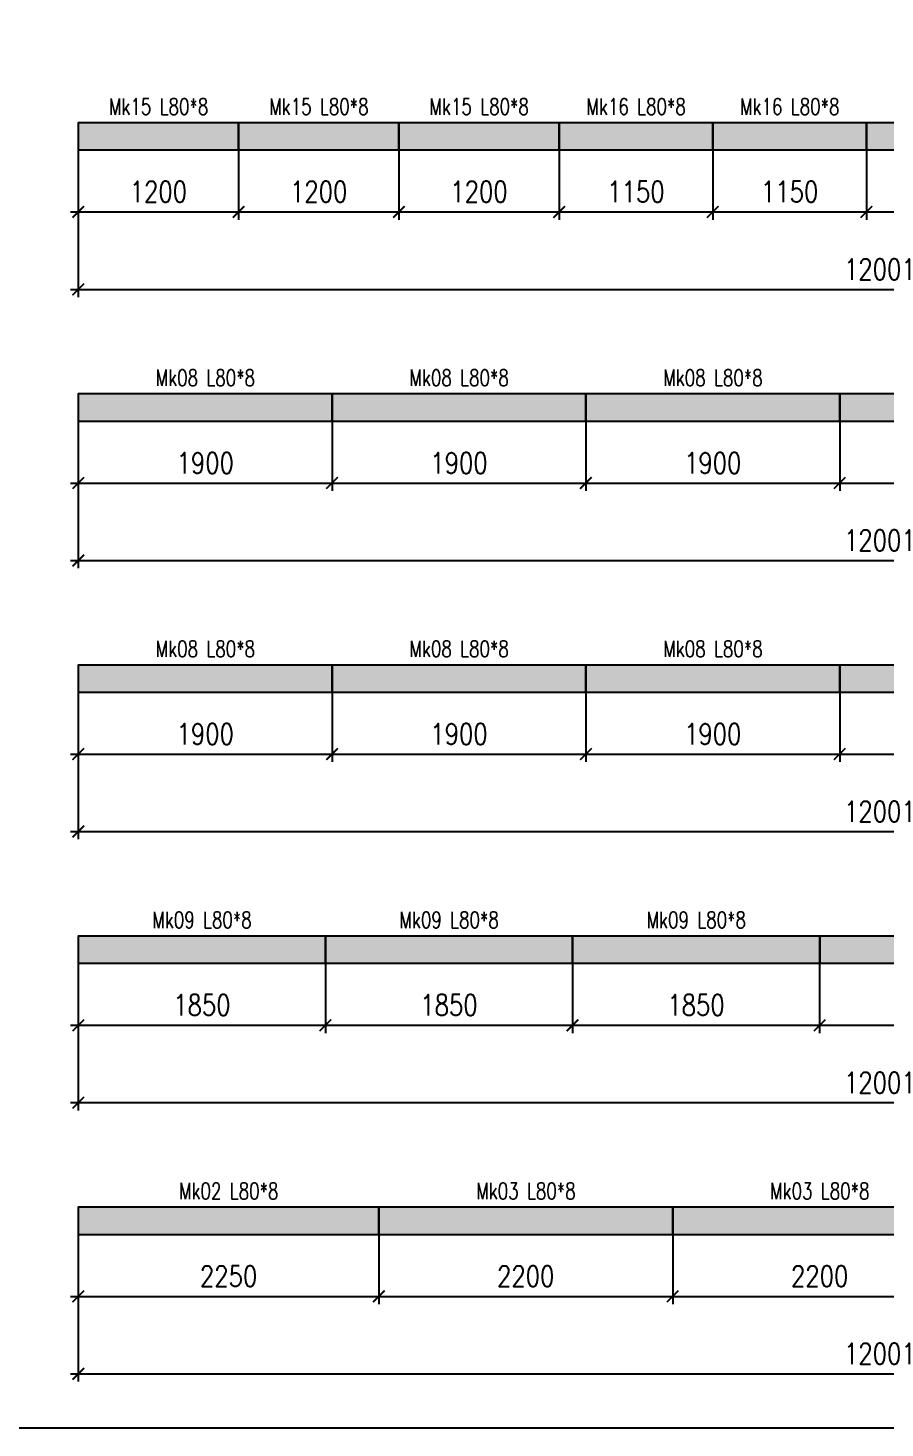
# Model space of a CAD drawing. Header units: millimetres. Extents: x -56 to 421004, y -1 to 91234.
# Drawn here: x 237506 to 243922, y 53524 to 64003 of the extents above; entities that cross this region are included whole.
import ezdxf
from ezdxf.enums import TextEntityAlignment as Align

# ---------------------------------------------------------------- set-up
doc = ezdxf.new("R2010")
doc.units = ezdxf.units.MM
doc.styles.add('EasyCutStyle', font='romans.shx', dxfattribs={"width": 0.8})
doc.styles.add('EasyCutStyleOptimezeBars', font='Romans.shx', dxfattribs={"width": 0.8})
doc.dimstyles.new('EasyCutDimOptimezeBars', dxfattribs={"dimscale": 57.971, "dimtxt": 2.7, "dimasz": 1.5, "dimexe": 1, "dimexo": 0, "dimgap": 1.25, "dimtad": 1, "dimdec": 1, "dimrnd": 0.5, "dimzin": 12, "dimdsep": 46, "dimtxsty": 'EasyCutStyleOptimezeBars', "dimblk": 'ARCHTICK', "dimblk1": 'ARCHTICK', "dimblk2": 'ARCHTICK', "dimcen": 1, "dimdle": 1, "dimclrd": 1, "dimclre": 1, "dimclrt": 3, "dimadec": 3, "dimazin": 0, "dimtfac": 1, "dimtdec": 1, "dimtix": 1, "dimtmove": 0, "dimatfit": 3, "dimfxl": 1, "dimtfill": 1, "dimtolj": 1, "dimtzin": 0, "dimarcsym": 0})

# ---------------------------------------------------------------- blocks, each defined once
blk = doc.blocks.new('_ArchTick')
at = {"color": 0, "linetype": 'ByBlock', "const_width": 0.15}
blk.add_lwpolyline([(-0.5, -0.5), (0.5, 0.5)], dxfattribs=at)
blk = doc.blocks.new('*D1464')
at = {"color": 1, "lineweight": -2}
for p, q in [((237883, 63090), (237883, 62568)), ((239083, 63090), (239083, 62568)), ((237825, 62626), (239141, 62626))]:
    blk.add_line(p, q, dxfattribs=at)
at = {"layer": 'Defpoints', "color": 0}
for p in [(237883, 63090), (239083, 63090), (239083, 62626)]:
    blk.add_point(p, dxfattribs=at)
at = {"color": 1, "lineweight": -2, "xscale": 86.9637, "yscale": 86.9637, "zscale": 86.9637, "rotation": 180}
blk.add_blockref('_ArchTick', (237883, 62626), dxfattribs=at)
at = {"color": 1, "lineweight": -2, "xscale": 86.9637, "yscale": 86.9637, "zscale": 86.9637}
blk.add_blockref('_ArchTick', (239083, 62626), dxfattribs=at)
at = {"color": 3, "insert": (238483, 62777), "char_height": 156.5, "attachment_point": 5, "style": 'EasyCutStyleOptimezeBars', "bg_fill": 3, "box_fill_scale": 1.1, "bg_fill_color": 256, "bg_fill_true_color": 13158600, "bg_fill_transparency": 568440}
blk.add_mtext('\\A1;1200', dxfattribs=at)
blk = doc.blocks.new('*D1465')
at = {"color": 1, "lineweight": -2}
for p, q in [((239083, 63090), (239083, 62568)), ((240283, 63090), (240283, 62568)), ((239025, 62626), (240341, 62626))]:
    blk.add_line(p, q, dxfattribs=at)
at = {"layer": 'Defpoints', "color": 0}
for p in [(239083, 63090), (240283, 63090), (240283, 62626)]:
    blk.add_point(p, dxfattribs=at)
at = {"color": 1, "lineweight": -2, "xscale": 86.9637, "yscale": 86.9637, "zscale": 86.9637, "rotation": 180}
blk.add_blockref('_ArchTick', (239083, 62626), dxfattribs=at)
at = {"color": 1, "lineweight": -2, "xscale": 86.9637, "yscale": 86.9637, "zscale": 86.9637}
blk.add_blockref('_ArchTick', (240283, 62626), dxfattribs=at)
at = {"color": 3, "insert": (239683, 62777), "char_height": 156.5, "attachment_point": 5, "style": 'EasyCutStyleOptimezeBars', "bg_fill": 3, "box_fill_scale": 1.1, "bg_fill_color": 256, "bg_fill_true_color": 13158600, "bg_fill_transparency": 15274512}
blk.add_mtext('\\A1;1200', dxfattribs=at)
blk = doc.blocks.new('*D1466')
at = {"color": 1, "lineweight": -2}
for p, q in [((240283, 63090), (240283, 62568)), ((241483, 63090), (241483, 62568)), ((240225, 62626), (241541, 62626))]:
    blk.add_line(p, q, dxfattribs=at)
at = {"layer": 'Defpoints', "color": 0}
for p in [(240283, 63090), (241483, 63090), (241483, 62626)]:
    blk.add_point(p, dxfattribs=at)
at = {"color": 1, "lineweight": -2, "xscale": 86.9637, "yscale": 86.9637, "zscale": 86.9637, "rotation": 180}
blk.add_blockref('_ArchTick', (240283, 62626), dxfattribs=at)
at = {"color": 1, "lineweight": -2, "xscale": 86.9637, "yscale": 86.9637, "zscale": 86.9637}
blk.add_blockref('_ArchTick', (241483, 62626), dxfattribs=at)
at = {"color": 3, "insert": (240883, 62777), "char_height": 156.5, "attachment_point": 5, "style": 'EasyCutStyleOptimezeBars', "bg_fill": 3, "box_fill_scale": 1.1, "bg_fill_color": 256, "bg_fill_true_color": 13158600, "bg_fill_transparency": 15283040}
blk.add_mtext('\\A1;1200', dxfattribs=at)
blk = doc.blocks.new('*D1467')
at = {"color": 1, "lineweight": -2}
for p, q in [((241483, 63090), (241483, 62568)), ((242633, 63090), (242633, 62568)), ((241425, 62626), (242691, 62626))]:
    blk.add_line(p, q, dxfattribs=at)
at = {"layer": 'Defpoints', "color": 0}
for p in [(241483, 63090), (242633, 63090), (242633, 62626)]:
    blk.add_point(p, dxfattribs=at)
at = {"color": 1, "lineweight": -2, "xscale": 86.9637, "yscale": 86.9637, "zscale": 86.9637, "rotation": 180}
blk.add_blockref('_ArchTick', (241483, 62626), dxfattribs=at)
at = {"color": 1, "lineweight": -2, "xscale": 86.9637, "yscale": 86.9637, "zscale": 86.9637}
blk.add_blockref('_ArchTick', (242633, 62626), dxfattribs=at)
at = {"color": 3, "insert": (242058, 62777), "char_height": 156.5, "attachment_point": 5, "style": 'EasyCutStyleOptimezeBars', "bg_fill": 3, "box_fill_scale": 1.1, "bg_fill_color": 256, "bg_fill_true_color": 13158600, "bg_fill_transparency": 15291648}
blk.add_mtext('\\A1;1150', dxfattribs=at)
blk = doc.blocks.new('*D1468')
at = {"color": 1, "lineweight": -2}
for p, q in [((242633, 63090), (242633, 62568)), ((243783, 63090), (243783, 62568)), ((242575, 62626), (243841, 62626))]:
    blk.add_line(p, q, dxfattribs=at)
at = {"layer": 'Defpoints', "color": 0}
for p in [(242633, 63090), (243783, 63090), (243783, 62626)]:
    blk.add_point(p, dxfattribs=at)
at = {"color": 1, "lineweight": -2, "xscale": 86.9637, "yscale": 86.9637, "zscale": 86.9637, "rotation": 180}
blk.add_blockref('_ArchTick', (242633, 62626), dxfattribs=at)
at = {"color": 1, "lineweight": -2, "xscale": 86.9637, "yscale": 86.9637, "zscale": 86.9637}
blk.add_blockref('_ArchTick', (243783, 62626), dxfattribs=at)
at = {"color": 3, "insert": (243208, 62777), "char_height": 156.5, "attachment_point": 5, "style": 'EasyCutStyleOptimezeBars', "bg_fill": 3, "box_fill_scale": 1.1, "bg_fill_color": 256, "bg_fill_true_color": 13158600, "bg_fill_transparency": 631416}
blk.add_mtext('\\A1;1150', dxfattribs=at)
blk = doc.blocks.new('*D1469')
at = {"color": 1, "lineweight": -2}
for p, q in [((243783, 63090), (243783, 62568)), ((244933, 63090), (244933, 62568)), ((243725, 62626), (244991, 62626))]:
    blk.add_line(p, q, dxfattribs=at)
at = {"layer": 'Defpoints', "color": 0}
for p in [(243783, 63090), (244933, 63090), (244933, 62626)]:
    blk.add_point(p, dxfattribs=at)
at = {"color": 1, "lineweight": -2, "xscale": 86.9637, "yscale": 86.9637, "zscale": 86.9637, "rotation": 180}
blk.add_blockref('_ArchTick', (243783, 62626), dxfattribs=at)
at = {"color": 1, "lineweight": -2, "xscale": 86.9637, "yscale": 86.9637, "zscale": 86.9637}
blk.add_blockref('_ArchTick', (244933, 62626), dxfattribs=at)
at = {"color": 3, "insert": (244358, 62777), "char_height": 156.5, "attachment_point": 5, "style": 'EasyCutStyleOptimezeBars', "bg_fill": 3, "box_fill_scale": 1.1, "bg_fill_color": 256, "bg_fill_true_color": 13158600, "bg_fill_transparency": 15307440}
blk.add_mtext('\\A1;1150', dxfattribs=at)
blk = doc.blocks.new('*D1475')
at = {"color": 1, "lineweight": -2}
for p, q in [((237883, 63090), (237883, 61988)), ((249884, 63090), (249884, 61988)), ((237825, 62046), (249942, 62046))]:
    blk.add_line(p, q, dxfattribs=at)
at = {"layer": 'Defpoints', "color": 0}
for p in [(237883, 63090), (249884, 63090), (249884, 62046)]:
    blk.add_point(p, dxfattribs=at)
at = {"color": 1, "lineweight": -2, "xscale": 86.9637, "yscale": 86.9637, "zscale": 86.9637, "rotation": 180}
blk.add_blockref('_ArchTick', (237883, 62046), dxfattribs=at)
at = {"color": 1, "lineweight": -2, "xscale": 86.9637, "yscale": 86.9637, "zscale": 86.9637}
blk.add_blockref('_ArchTick', (249884, 62046), dxfattribs=at)
at = {"color": 3, "insert": (243884, 62197), "char_height": 156.5, "attachment_point": 5, "style": 'EasyCutStyleOptimezeBars', "bg_fill": 3, "box_fill_scale": 1.1, "bg_fill_color": 256, "bg_fill_true_color": 13158600, "bg_fill_transparency": 4837208}
blk.add_mtext('\\A1;12001', dxfattribs=at)
blk = doc.blocks.new('*D1476')
at = {"color": 1, "lineweight": -2}
for p, q in [((237883, 61060), (237883, 60539)), ((239783, 61060), (239783, 60539)), ((237825, 60597), (239841, 60597))]:
    blk.add_line(p, q, dxfattribs=at)
at = {"layer": 'Defpoints', "color": 0}
for p in [(237883, 61060), (239783, 61060), (239783, 60597)]:
    blk.add_point(p, dxfattribs=at)
at = {"color": 1, "lineweight": -2, "xscale": 86.9637, "yscale": 86.9637, "zscale": 86.9637, "rotation": 180}
blk.add_blockref('_ArchTick', (237883, 60597), dxfattribs=at)
at = {"color": 1, "lineweight": -2, "xscale": 86.9637, "yscale": 86.9637, "zscale": 86.9637}
blk.add_blockref('_ArchTick', (239783, 60597), dxfattribs=at)
at = {"color": 3, "insert": (238833, 60747), "char_height": 156.5, "attachment_point": 5, "style": 'EasyCutStyleOptimezeBars', "bg_fill": 3, "box_fill_scale": 1.1, "bg_fill_color": 256, "bg_fill_true_color": 13158600, "bg_fill_transparency": 3562700}
blk.add_mtext('\\A1;1900', dxfattribs=at)
blk = doc.blocks.new('*D1477')
at = {"color": 1, "lineweight": -2}
for p, q in [((239783, 61060), (239783, 60539)), ((241683, 61060), (241683, 60539)), ((239725, 60597), (241741, 60597))]:
    blk.add_line(p, q, dxfattribs=at)
at = {"layer": 'Defpoints', "color": 0}
for p in [(239783, 61060), (241683, 61060), (241683, 60597)]:
    blk.add_point(p, dxfattribs=at)
at = {"color": 1, "lineweight": -2, "xscale": 86.9637, "yscale": 86.9637, "zscale": 86.9637, "rotation": 180}
blk.add_blockref('_ArchTick', (239783, 60597), dxfattribs=at)
at = {"color": 1, "lineweight": -2, "xscale": 86.9637, "yscale": 86.9637, "zscale": 86.9637}
blk.add_blockref('_ArchTick', (241683, 60597), dxfattribs=at)
at = {"color": 3, "insert": (240733, 60747), "char_height": 156.5, "attachment_point": 5, "style": 'EasyCutStyleOptimezeBars', "bg_fill": 3, "box_fill_scale": 1.1, "bg_fill_color": 256, "bg_fill_true_color": 13158600, "bg_fill_transparency": 779600}
blk.add_mtext('\\A1;1900', dxfattribs=at)
blk = doc.blocks.new('*D1478')
at = {"color": 1, "lineweight": -2}
for p, q in [((241683, 61060), (241683, 60539)), ((243583, 61060), (243583, 60539)), ((241625, 60597), (243641, 60597))]:
    blk.add_line(p, q, dxfattribs=at)
at = {"layer": 'Defpoints', "color": 0}
for p in [(241683, 61060), (243583, 61060), (243583, 60597)]:
    blk.add_point(p, dxfattribs=at)
at = {"color": 1, "lineweight": -2, "xscale": 86.9637, "yscale": 86.9637, "zscale": 86.9637, "rotation": 180}
blk.add_blockref('_ArchTick', (241683, 60597), dxfattribs=at)
at = {"color": 1, "lineweight": -2, "xscale": 86.9637, "yscale": 86.9637, "zscale": 86.9637}
blk.add_blockref('_ArchTick', (243583, 60597), dxfattribs=at)
at = {"color": 3, "insert": (242633, 60747), "char_height": 156.5, "attachment_point": 5, "style": 'EasyCutStyleOptimezeBars', "bg_fill": 3, "box_fill_scale": 1.1, "bg_fill_color": 256, "bg_fill_true_color": 13158600, "bg_fill_transparency": 15406592}
blk.add_mtext('\\A1;1900', dxfattribs=at)
blk = doc.blocks.new('*D1479')
at = {"color": 1, "lineweight": -2}
for p, q in [((243583, 61060), (243583, 60539)), ((245483, 61060), (245483, 60539)), ((243525, 60597), (245541, 60597))]:
    blk.add_line(p, q, dxfattribs=at)
at = {"layer": 'Defpoints', "color": 0}
for p in [(243583, 61060), (245483, 61060), (245483, 60597)]:
    blk.add_point(p, dxfattribs=at)
at = {"color": 1, "lineweight": -2, "xscale": 86.9637, "yscale": 86.9637, "zscale": 86.9637, "rotation": 180}
blk.add_blockref('_ArchTick', (243583, 60597), dxfattribs=at)
at = {"color": 1, "lineweight": -2, "xscale": 86.9637, "yscale": 86.9637, "zscale": 86.9637}
blk.add_blockref('_ArchTick', (245483, 60597), dxfattribs=at)
at = {"color": 3, "insert": (244533, 60747), "char_height": 156.5, "attachment_point": 5, "style": 'EasyCutStyleOptimezeBars', "bg_fill": 3, "box_fill_scale": 1.1, "bg_fill_color": 256, "bg_fill_true_color": 13158600, "bg_fill_transparency": 0}
blk.add_mtext('\\A1;1900', dxfattribs=at)
blk = doc.blocks.new('*D1483')
at = {"color": 1, "lineweight": -2}
for p, q in [((237883, 61060), (237883, 59959)), ((249884, 61060), (249884, 59959)), ((237825, 60017), (249942, 60017))]:
    blk.add_line(p, q, dxfattribs=at)
at = {"layer": 'Defpoints', "color": 0}
for p in [(237883, 61060), (249884, 61060), (249884, 60017)]:
    blk.add_point(p, dxfattribs=at)
at = {"color": 1, "lineweight": -2, "xscale": 86.9637, "yscale": 86.9637, "zscale": 86.9637, "rotation": 180}
blk.add_blockref('_ArchTick', (237883, 60017), dxfattribs=at)
at = {"color": 1, "lineweight": -2, "xscale": 86.9637, "yscale": 86.9637, "zscale": 86.9637}
blk.add_blockref('_ArchTick', (249884, 60017), dxfattribs=at)
at = {"color": 3, "insert": (243884, 60168), "char_height": 156.5, "attachment_point": 5, "style": 'EasyCutStyleOptimezeBars', "bg_fill": 3, "box_fill_scale": 1.1, "bg_fill_color": 256, "bg_fill_true_color": 13158600, "bg_fill_transparency": 815896}
blk.add_mtext('\\A1;12001', dxfattribs=at)
blk = doc.blocks.new('*D1484')
at = {"color": 1, "lineweight": -2}
for p, q in [((237883, 59031), (237883, 58510)), ((239783, 59031), (239783, 58510)), ((237825, 58568), (239841, 58568))]:
    blk.add_line(p, q, dxfattribs=at)
at = {"layer": 'Defpoints', "color": 0}
for p in [(237883, 59031), (239783, 59031), (239783, 58568)]:
    blk.add_point(p, dxfattribs=at)
at = {"color": 1, "lineweight": -2, "xscale": 86.9637, "yscale": 86.9637, "zscale": 86.9637, "rotation": 180}
blk.add_blockref('_ArchTick', (237883, 58568), dxfattribs=at)
at = {"color": 1, "lineweight": -2, "xscale": 86.9637, "yscale": 86.9637, "zscale": 86.9637}
blk.add_blockref('_ArchTick', (239783, 58568), dxfattribs=at)
at = {"color": 3, "insert": (238833, 58718), "char_height": 156.5, "attachment_point": 5, "style": 'EasyCutStyleOptimezeBars', "bg_fill": 3, "box_fill_scale": 1.1, "bg_fill_color": 256, "bg_fill_true_color": 13158600, "bg_fill_transparency": 14754060}
blk.add_mtext('\\A1;1900', dxfattribs=at)
blk = doc.blocks.new('*D1485')
at = {"color": 1, "lineweight": -2}
for p, q in [((239783, 59031), (239783, 58510)), ((241683, 59031), (241683, 58510)), ((239725, 58568), (241741, 58568))]:
    blk.add_line(p, q, dxfattribs=at)
at = {"layer": 'Defpoints', "color": 0}
for p in [(239783, 59031), (241683, 59031), (241683, 58568)]:
    blk.add_point(p, dxfattribs=at)
at = {"color": 1, "lineweight": -2, "xscale": 86.9637, "yscale": 86.9637, "zscale": 86.9637, "rotation": 180}
blk.add_blockref('_ArchTick', (239783, 58568), dxfattribs=at)
at = {"color": 1, "lineweight": -2, "xscale": 86.9637, "yscale": 86.9637, "zscale": 86.9637}
blk.add_blockref('_ArchTick', (241683, 58568), dxfattribs=at)
at = {"color": 3, "insert": (240733, 58718), "char_height": 156.5, "attachment_point": 5, "style": 'EasyCutStyleOptimezeBars', "bg_fill": 3, "box_fill_scale": 1.1, "bg_fill_color": 256, "bg_fill_true_color": 13158600, "bg_fill_transparency": 0}
blk.add_mtext('\\A1;1900', dxfattribs=at)
blk = doc.blocks.new('*D1486')
at = {"color": 1, "lineweight": -2}
for p, q in [((241683, 59031), (241683, 58510)), ((243583, 59031), (243583, 58510)), ((241625, 58568), (243641, 58568))]:
    blk.add_line(p, q, dxfattribs=at)
at = {"layer": 'Defpoints', "color": 0}
for p in [(241683, 59031), (243583, 59031), (243583, 58568)]:
    blk.add_point(p, dxfattribs=at)
at = {"color": 1, "lineweight": -2, "xscale": 86.9637, "yscale": 86.9637, "zscale": 86.9637, "rotation": 180}
blk.add_blockref('_ArchTick', (241683, 58568), dxfattribs=at)
at = {"color": 1, "lineweight": -2, "xscale": 86.9637, "yscale": 86.9637, "zscale": 86.9637}
blk.add_blockref('_ArchTick', (243583, 58568), dxfattribs=at)
at = {"color": 3, "insert": (242633, 58718), "char_height": 156.5, "attachment_point": 5, "style": 'EasyCutStyleOptimezeBars', "bg_fill": 3, "box_fill_scale": 1.1, "bg_fill_color": 256, "bg_fill_true_color": 13158600, "bg_fill_transparency": 15679440}
blk.add_mtext('\\A1;1900', dxfattribs=at)
blk = doc.blocks.new('*D1487')
at = {"color": 1, "lineweight": -2}
for p, q in [((243583, 59031), (243583, 58510)), ((245433, 59031), (245433, 58510)), ((243525, 58568), (245491, 58568))]:
    blk.add_line(p, q, dxfattribs=at)
at = {"layer": 'Defpoints', "color": 0}
for p in [(243583, 59031), (245433, 59031), (245433, 58568)]:
    blk.add_point(p, dxfattribs=at)
at = {"color": 1, "lineweight": -2, "xscale": 86.9637, "yscale": 86.9637, "zscale": 86.9637, "rotation": 180}
blk.add_blockref('_ArchTick', (243583, 58568), dxfattribs=at)
at = {"color": 1, "lineweight": -2, "xscale": 86.9637, "yscale": 86.9637, "zscale": 86.9637}
blk.add_blockref('_ArchTick', (245433, 58568), dxfattribs=at)
at = {"color": 3, "insert": (244508, 58718), "char_height": 156.5, "attachment_point": 5, "style": 'EasyCutStyleOptimezeBars', "bg_fill": 3, "box_fill_scale": 1.1, "bg_fill_color": 256, "bg_fill_true_color": 13158600, "bg_fill_transparency": 15679888}
blk.add_mtext('\\A1;1850', dxfattribs=at)
blk = doc.blocks.new('*D1491')
at = {"color": 1, "lineweight": -2}
for p, q in [((237883, 59031), (237883, 57930)), ((249884, 59031), (249884, 57930)), ((237825, 57988), (249942, 57988))]:
    blk.add_line(p, q, dxfattribs=at)
at = {"layer": 'Defpoints', "color": 0}
for p in [(237883, 59031), (249884, 59031), (249884, 57988)]:
    blk.add_point(p, dxfattribs=at)
at = {"color": 1, "lineweight": -2, "xscale": 86.9637, "yscale": 86.9637, "zscale": 86.9637, "rotation": 180}
blk.add_blockref('_ArchTick', (237883, 57988), dxfattribs=at)
at = {"color": 1, "lineweight": -2, "xscale": 86.9637, "yscale": 86.9637, "zscale": 86.9637}
blk.add_blockref('_ArchTick', (249884, 57988), dxfattribs=at)
at = {"color": 3, "insert": (243884, 58138), "char_height": 156.5, "attachment_point": 5, "style": 'EasyCutStyleOptimezeBars', "bg_fill": 3, "box_fill_scale": 1.1, "bg_fill_color": 256, "bg_fill_true_color": 13158600, "bg_fill_transparency": 961928}
blk.add_mtext('\\A1;12001', dxfattribs=at)
blk = doc.blocks.new('*D1492')
at = {"color": 1, "lineweight": -2}
for p, q in [((237883, 57002), (237883, 56480)), ((239733, 57002), (239733, 56480)), ((237825, 56538), (239791, 56538))]:
    blk.add_line(p, q, dxfattribs=at)
at = {"layer": 'Defpoints', "color": 0}
for p in [(237883, 57002), (239733, 57002), (239733, 56538)]:
    blk.add_point(p, dxfattribs=at)
at = {"color": 1, "lineweight": -2, "xscale": 86.9637, "yscale": 86.9637, "zscale": 86.9637, "rotation": 180}
blk.add_blockref('_ArchTick', (237883, 56538), dxfattribs=at)
at = {"color": 1, "lineweight": -2, "xscale": 86.9637, "yscale": 86.9637, "zscale": 86.9637}
blk.add_blockref('_ArchTick', (239733, 56538), dxfattribs=at)
at = {"color": 3, "insert": (238808, 56689), "char_height": 156.5, "attachment_point": 5, "style": 'EasyCutStyleOptimezeBars', "bg_fill": 3, "box_fill_scale": 1.1, "bg_fill_color": 256, "bg_fill_true_color": 13158600, "bg_fill_transparency": 16633268}
blk.add_mtext('\\A1;1850', dxfattribs=at)
blk = doc.blocks.new('*D1493')
at = {"color": 1, "lineweight": -2}
for p, q in [((239733, 57002), (239733, 56480)), ((241583, 57002), (241583, 56480)), ((239675, 56538), (241641, 56538))]:
    blk.add_line(p, q, dxfattribs=at)
at = {"layer": 'Defpoints', "color": 0}
for p in [(239733, 57002), (241583, 57002), (241583, 56538)]:
    blk.add_point(p, dxfattribs=at)
at = {"color": 1, "lineweight": -2, "xscale": 86.9637, "yscale": 86.9637, "zscale": 86.9637, "rotation": 180}
blk.add_blockref('_ArchTick', (239733, 56538), dxfattribs=at)
at = {"color": 1, "lineweight": -2, "xscale": 86.9637, "yscale": 86.9637, "zscale": 86.9637}
blk.add_blockref('_ArchTick', (241583, 56538), dxfattribs=at)
at = {"color": 3, "insert": (240658, 56689), "char_height": 156.5, "attachment_point": 5, "style": 'EasyCutStyleOptimezeBars', "bg_fill": 3, "box_fill_scale": 1.1, "bg_fill_color": 256, "bg_fill_true_color": 13158600, "bg_fill_transparency": 16634300}
blk.add_mtext('\\A1;1850', dxfattribs=at)
blk = doc.blocks.new('*D1494')
at = {"color": 1, "lineweight": -2}
for p, q in [((241583, 57002), (241583, 56480)), ((243433, 57002), (243433, 56480)), ((241525, 56538), (243491, 56538))]:
    blk.add_line(p, q, dxfattribs=at)
at = {"layer": 'Defpoints', "color": 0}
for p in [(241583, 57002), (243433, 57002), (243433, 56538)]:
    blk.add_point(p, dxfattribs=at)
at = {"color": 1, "lineweight": -2, "xscale": 86.9637, "yscale": 86.9637, "zscale": 86.9637, "rotation": 180}
blk.add_blockref('_ArchTick', (241583, 56538), dxfattribs=at)
at = {"color": 1, "lineweight": -2, "xscale": 86.9637, "yscale": 86.9637, "zscale": 86.9637}
blk.add_blockref('_ArchTick', (243433, 56538), dxfattribs=at)
at = {"color": 3, "insert": (242508, 56689), "char_height": 156.5, "attachment_point": 5, "style": 'EasyCutStyleOptimezeBars', "bg_fill": 3, "box_fill_scale": 1.1, "bg_fill_color": 256, "bg_fill_true_color": 13158600, "bg_fill_transparency": 16636364}
blk.add_mtext('\\A1;1850', dxfattribs=at)
blk = doc.blocks.new('*D1495')
at = {"color": 1, "lineweight": -2}
for p, q in [((243433, 57002), (243433, 56480)), ((245283, 57002), (245283, 56480)), ((243375, 56538), (245341, 56538))]:
    blk.add_line(p, q, dxfattribs=at)
at = {"layer": 'Defpoints', "color": 0}
for p in [(243433, 57002), (245283, 57002), (245283, 56538)]:
    blk.add_point(p, dxfattribs=at)
at = {"color": 1, "lineweight": -2, "xscale": 86.9637, "yscale": 86.9637, "zscale": 86.9637, "rotation": 180}
blk.add_blockref('_ArchTick', (243433, 56538), dxfattribs=at)
at = {"color": 1, "lineweight": -2, "xscale": 86.9637, "yscale": 86.9637, "zscale": 86.9637}
blk.add_blockref('_ArchTick', (245283, 56538), dxfattribs=at)
at = {"color": 3, "insert": (244358, 56689), "char_height": 156.5, "attachment_point": 5, "style": 'EasyCutStyleOptimezeBars', "bg_fill": 3, "box_fill_scale": 1.1, "bg_fill_color": 256, "bg_fill_true_color": 13158600, "bg_fill_transparency": 16006560}
blk.add_mtext('\\A1;1850', dxfattribs=at)
blk = doc.blocks.new('*D1499')
at = {"color": 1, "lineweight": -2}
for p, q in [((237883, 57002), (237883, 55901)), ((249884, 57002), (249884, 55901)), ((237825, 55959), (249942, 55959))]:
    blk.add_line(p, q, dxfattribs=at)
at = {"layer": 'Defpoints', "color": 0}
for p in [(237883, 57002), (249884, 57002), (249884, 55959)]:
    blk.add_point(p, dxfattribs=at)
at = {"color": 1, "lineweight": -2, "xscale": 86.9637, "yscale": 86.9637, "zscale": 86.9637, "rotation": 180}
blk.add_blockref('_ArchTick', (237883, 55959), dxfattribs=at)
at = {"color": 1, "lineweight": -2, "xscale": 86.9637, "yscale": 86.9637, "zscale": 86.9637}
blk.add_blockref('_ArchTick', (249884, 55959), dxfattribs=at)
at = {"color": 3, "insert": (243884, 56109), "char_height": 156.5, "attachment_point": 5, "style": 'EasyCutStyleOptimezeBars', "bg_fill": 3, "box_fill_scale": 1.1, "bg_fill_color": 256, "bg_fill_true_color": 13158600, "bg_fill_transparency": 16064080}
blk.add_mtext('\\A1;12001', dxfattribs=at)
blk = doc.blocks.new('*D1500')
at = {"color": 1, "lineweight": -2}
for p, q in [((237883, 54973), (237883, 54451)), ((240133, 54973), (240133, 54451)), ((237825, 54509), (240191, 54509))]:
    blk.add_line(p, q, dxfattribs=at)
at = {"layer": 'Defpoints', "color": 0}
for p in [(237883, 54973), (240133, 54973), (240133, 54509)]:
    blk.add_point(p, dxfattribs=at)
at = {"color": 1, "lineweight": -2, "xscale": 86.9637, "yscale": 86.9637, "zscale": 86.9637, "rotation": 180}
blk.add_blockref('_ArchTick', (237883, 54509), dxfattribs=at)
at = {"color": 1, "lineweight": -2, "xscale": 86.9637, "yscale": 86.9637, "zscale": 86.9637}
blk.add_blockref('_ArchTick', (240133, 54509), dxfattribs=at)
at = {"color": 3, "insert": (239008, 54660), "char_height": 156.5, "attachment_point": 5, "style": 'EasyCutStyleOptimezeBars', "bg_fill": 3, "box_fill_scale": 1.1, "bg_fill_color": 256, "bg_fill_true_color": 13158600, "bg_fill_transparency": 1483108}
blk.add_mtext('\\A1;2250', dxfattribs=at)
blk = doc.blocks.new('*D1501')
at = {"color": 1, "lineweight": -2}
for p, q in [((240133, 54973), (240133, 54451)), ((242333, 54973), (242333, 54451)), ((240075, 54509), (242391, 54509))]:
    blk.add_line(p, q, dxfattribs=at)
at = {"layer": 'Defpoints', "color": 0}
for p in [(240133, 54973), (242333, 54973), (242333, 54509)]:
    blk.add_point(p, dxfattribs=at)
at = {"color": 1, "lineweight": -2, "xscale": 86.9637, "yscale": 86.9637, "zscale": 86.9637, "rotation": 180}
blk.add_blockref('_ArchTick', (240133, 54509), dxfattribs=at)
at = {"color": 1, "lineweight": -2, "xscale": 86.9637, "yscale": 86.9637, "zscale": 86.9637}
blk.add_blockref('_ArchTick', (242333, 54509), dxfattribs=at)
at = {"color": 3, "insert": (241233, 54660), "char_height": 156.5, "attachment_point": 5, "style": 'EasyCutStyleOptimezeBars', "bg_fill": 3, "box_fill_scale": 1.1, "bg_fill_color": 256, "bg_fill_true_color": 13158600, "bg_fill_transparency": 0}
blk.add_mtext('\\A1;2200', dxfattribs=at)
blk = doc.blocks.new('*D1502')
at = {"color": 1, "lineweight": -2}
for p, q in [((242333, 54973), (242333, 54451)), ((244533, 54973), (244533, 54451)), ((242275, 54509), (244591, 54509))]:
    blk.add_line(p, q, dxfattribs=at)
at = {"layer": 'Defpoints', "color": 0}
for p in [(242333, 54973), (244533, 54973), (244533, 54509)]:
    blk.add_point(p, dxfattribs=at)
at = {"color": 1, "lineweight": -2, "xscale": 86.9637, "yscale": 86.9637, "zscale": 86.9637, "rotation": 180}
blk.add_blockref('_ArchTick', (242333, 54509), dxfattribs=at)
at = {"color": 1, "lineweight": -2, "xscale": 86.9637, "yscale": 86.9637, "zscale": 86.9637}
blk.add_blockref('_ArchTick', (244533, 54509), dxfattribs=at)
at = {"color": 3, "insert": (243433, 54660), "char_height": 156.5, "attachment_point": 5, "style": 'EasyCutStyleOptimezeBars', "bg_fill": 3, "box_fill_scale": 1.1, "bg_fill_color": 256, "bg_fill_true_color": 13158600, "bg_fill_transparency": 16154480}
blk.add_mtext('\\A1;2200', dxfattribs=at)
blk = doc.blocks.new('*D1506')
at = {"color": 1, "lineweight": -2}
for p, q in [((237883, 54973), (237883, 53871)), ((249884, 54973), (249884, 53871)), ((237825, 53929), (249942, 53929))]:
    blk.add_line(p, q, dxfattribs=at)
at = {"layer": 'Defpoints', "color": 0}
for p in [(237883, 54973), (249884, 54973), (249884, 53929)]:
    blk.add_point(p, dxfattribs=at)
at = {"color": 1, "lineweight": -2, "xscale": 86.9637, "yscale": 86.9637, "zscale": 86.9637, "rotation": 180}
blk.add_blockref('_ArchTick', (237883, 53929), dxfattribs=at)
at = {"color": 1, "lineweight": -2, "xscale": 86.9637, "yscale": 86.9637, "zscale": 86.9637}
blk.add_blockref('_ArchTick', (249884, 53929), dxfattribs=at)
at = {"color": 3, "insert": (243884, 54080), "char_height": 156.5, "attachment_point": 5, "style": 'EasyCutStyleOptimezeBars', "bg_fill": 3, "box_fill_scale": 1.1, "bg_fill_color": 256, "bg_fill_true_color": 13158600, "bg_fill_transparency": 4837208}
blk.add_mtext('\\A1;12001', dxfattribs=at)

msp = doc.modelspace()

# ---------------------------------------------------------------- linework, layer by layer
at = {"color": 5}
msp.add_lwpolyline([(233245.22, 53523.61), (250464.03, 53523.61), (250464.03, 65698.52), (233245.22, 65698.52)], close=True, dxfattribs=at)
at = {"color": 231, "true_color": 0xfd58be}
for points in [[(237883.28, 63089.61), (249884.28, 63089.61), (249884.28, 63292.53), (237883.28, 63292.53)], [(237883.28, 61060.46), (249884.28, 61060.46), (249884.28, 61263.37), (237883.28, 61263.37)], [(237883.28, 59031.31), (249884.28, 59031.31), (249884.28, 59234.22), (237883.28, 59234.22)], [(237883.28, 57002.15), (249884.28, 57002.15), (249884.28, 57205.07), (237883.28, 57205.07)], [(237883.28, 54973), (249884.28, 54973), (249884.28, 55175.92), (237883.28, 55175.92)]]:
    msp.add_lwpolyline(points, close=True, dxfattribs=at)
at = {"color": 7}
for points in [[(237883.28, 63089.61), (239083.28, 63089.61), (239083.28, 63292.53), (237883.28, 63292.53)], [(239083.28, 63089.61), (240283.28, 63089.61), (240283.28, 63292.53), (239083.28, 63292.53)], [(240283.28, 63089.61), (241483.28, 63089.61), (241483.28, 63292.53), (240283.28, 63292.53)], [(241483.28, 63089.61), (242633.28, 63089.61), (242633.28, 63292.53), (241483.28, 63292.53)], [(242633.28, 63089.61), (243783.28, 63089.61), (243783.28, 63292.53), (242633.28, 63292.53)], [(243783.28, 63089.61), (244933.28, 63089.61), (244933.28, 63292.53), (243783.28, 63292.53)], [(237883.28, 61060.46), (239783.28, 61060.46), (239783.28, 61263.37), (237883.28, 61263.37)], [(239783.28, 61060.46), (241683.28, 61060.46), (241683.28, 61263.37), (239783.28, 61263.37)], [(241683.28, 61060.46), (243583.28, 61060.46), (243583.28, 61263.37), (241683.28, 61263.37)], [(243583.28, 61060.46), (245483.28, 61060.46), (245483.28, 61263.37), (243583.28, 61263.37)], [(237883.28, 59031.31), (239783.28, 59031.31), (239783.28, 59234.22), (237883.28, 59234.22)], [(239783.28, 59031.31), (241683.28, 59031.31), (241683.28, 59234.22), (239783.28, 59234.22)], [(241683.28, 59031.31), (243583.28, 59031.31), (243583.28, 59234.22), (241683.28, 59234.22)], [(243583.28, 59031.31), (245433.28, 59031.31), (245433.28, 59234.22), (243583.28, 59234.22)], [(237883.28, 57002.15), (239733.28, 57002.15), (239733.28, 57205.07), (237883.28, 57205.07)], [(239733.28, 57002.15), (241583.28, 57002.15), (241583.28, 57205.07), (239733.28, 57205.07)], [(241583.28, 57002.15), (243433.28, 57002.15), (243433.28, 57205.07), (241583.28, 57205.07)], [(243433.28, 57002.15), (245283.28, 57002.15), (245283.28, 57205.07), (243433.28, 57205.07)], [(237883.28, 54973), (240133.28, 54973), (240133.28, 55175.92), (237883.28, 55175.92)], [(240133.28, 54973), (242333.28, 54973), (242333.28, 55175.92), (240133.28, 55175.92)], [(242333.28, 54973), (244533.28, 54973), (244533.28, 55175.92), (242333.28, 55175.92)]]:
    msp.add_lwpolyline(points, close=True, dxfattribs=at)
at = {"color": 34, "true_color": 0x945b17}
for points in [[(237883.28, 63089.61), (239083.28, 63089.61), (237883.28, 63292.53), (239083.28, 63292.53)], [(239083.28, 63089.61), (240283.28, 63089.61), (239083.28, 63292.53), (240283.28, 63292.53)], [(240283.28, 63089.61), (241483.28, 63089.61), (240283.28, 63292.53), (241483.28, 63292.53)]]:
    msp.add_solid(points, dxfattribs=at)
at = {"color": 34, "true_color": 0x945717}
for points in [[(241483.28, 63089.61), (242633.28, 63089.61), (241483.28, 63292.53), (242633.28, 63292.53)], [(242633.28, 63089.61), (243783.28, 63089.61), (242633.28, 63292.53), (243783.28, 63292.53)], [(243783.28, 63089.61), (244933.28, 63089.61), (243783.28, 63292.53), (244933.28, 63292.53)]]:
    msp.add_solid(points, dxfattribs=at)
at = {"color": 54, "true_color": 0x9f8b17}
for points in [[(237883.28, 61060.46), (239783.28, 61060.46), (237883.28, 61263.37), (239783.28, 61263.37)], [(239783.28, 61060.46), (241683.28, 61060.46), (239783.28, 61263.37), (241683.28, 61263.37)], [(241683.28, 61060.46), (243583.28, 61060.46), (241683.28, 61263.37), (243583.28, 61263.37)], [(243583.28, 61060.46), (245483.28, 61060.46), (243583.28, 61263.37), (245483.28, 61263.37)], [(237883.28, 59031.31), (239783.28, 59031.31), (237883.28, 59234.22), (239783.28, 59234.22)], [(239783.28, 59031.31), (241683.28, 59031.31), (239783.28, 59234.22), (241683.28, 59234.22)], [(241683.28, 59031.31), (243583.28, 59031.31), (241683.28, 59234.22), (243583.28, 59234.22)]]:
    msp.add_solid(points, dxfattribs=at)
at = {"color": 54, "true_color": 0x9f8817}
for points in [[(243583.28, 59031.31), (245433.28, 59031.31), (243583.28, 59234.22), (245433.28, 59234.22)], [(237883.28, 57002.15), (239733.28, 57002.15), (237883.28, 57205.07), (239733.28, 57205.07)], [(239733.28, 57002.15), (241583.28, 57002.15), (239733.28, 57205.07), (241583.28, 57205.07)], [(241583.28, 57002.15), (243433.28, 57002.15), (241583.28, 57205.07), (243433.28, 57205.07)], [(243433.28, 57002.15), (245283.28, 57002.15), (243433.28, 57205.07), (245283.28, 57205.07)]]:
    msp.add_solid(points, dxfattribs=at)
at = {"color": 54, "true_color": 0xa4a517}
msp.add_solid([(237883.28, 54973), (240133.28, 54973), (237883.28, 55175.92), (240133.28, 55175.92)], dxfattribs=at)
at = {"color": 54, "true_color": 0xa4a217}
for points in [[(240133.28, 54973), (242333.28, 54973), (240133.28, 55175.92), (242333.28, 55175.92)], [(242333.28, 54973), (244533.28, 54973), (242333.28, 55175.92), (244533.28, 55175.92)]]:
    msp.add_solid(points, dxfattribs=at)

# ---------------------------------------------------------------- texts
at = {"style": 'EasyCutStyle', "width": 0.75}
for s, p in [('Mk15 L80*8', (238484.28, 63353.4)), ('Mk15 L80*8', (239684.28, 63353.4)), ('Mk15 L80*8', (240884.28, 63353.4)), ('Mk16 L80*8', (242059.28, 63353.4)), ('Mk16 L80*8', (243209.28, 63353.4)), ('Mk08 L80*8', (238834.28, 61324.25)), ('Mk08 L80*8', (240734.28, 61324.25)), ('Mk08 L80*8', (242634.28, 61324.25)), ('Mk08 L80*8', (238834.28, 59295.1)), ('Mk08 L80*8', (240734.28, 59295.1)), ('Mk08 L80*8', (242634.28, 59295.1)), ('Mk09 L80*8', (238809.28, 57265.94)), ('Mk09 L80*8', (240659.28, 57265.94)), ('Mk09 L80*8', (242509.28, 57265.94)), ('Mk02 L80*8', (239009.28, 55236.79)), ('Mk03 L80*8', (241234.28, 55236.79)), ('Mk03 L80*8', (243434.28, 55236.79))]:
    msp.add_text(s, height=121.749, dxfattribs=at).set_placement(p, align=Align.CENTER)

# ---------------------------------------------------------------- next in the draw order: dimensions: what is measured, and where the dimension line sits
for base, p1, p2, picture, middle in [((239083.28, 62625.81), (237883.28, 63089.61), (239083.28, 63089.61), '*D1464', (238483.28, 62776.54)), ((239783.28, 60596.65), (237883.28, 61060.46), (239783.28, 61060.46), '*D1476', (238833.28, 60747.39)), ((239783.28, 58567.5), (237883.28, 59031.31), (239783.28, 59031.31), '*D1484', (238833.28, 58718.24)), ((239733.28, 56538.35), (237883.28, 57002.15), (239733.28, 57002.15), '*D1492', (238808.28, 56689.08)), ((240133.28, 54509.19), (237883.28, 54973), (240133.28, 54973), '*D1500', (239008.28, 54659.93))]:
    dim = msp.add_linear_dim(base=base, p1=p1, p2=p2, dimstyle='EasyCutDimOptimezeBars', override={"dimscale": 57.9758, "dimtad": 1})
    dim.commit()
    dim.dimension.update_dxf_attribs({"geometry": picture, "text_midpoint": middle})

# ---------------------------------------------------------------- next in the draw order: dimensions: what is measured, and where the dimension line sits
for base, p1, p2, picture, middle in [((240283.28, 62625.81), (239083.28, 63089.61), (240283.28, 63089.61), '*D1465', (239683.28, 62776.54)), ((241683.28, 60596.65), (239783.28, 61060.46), (241683.28, 61060.46), '*D1477', (240733.28, 60747.39)), ((241683.28, 58567.5), (239783.28, 59031.31), (241683.28, 59031.31), '*D1485', (240733.28, 58718.24)), ((241583.28, 56538.35), (239733.28, 57002.15), (241583.28, 57002.15), '*D1493', (240658.28, 56689.08)), ((242333.28, 54509.19), (240133.28, 54973), (242333.28, 54973), '*D1501', (241233.28, 54659.93))]:
    dim = msp.add_linear_dim(base=base, p1=p1, p2=p2, dimstyle='EasyCutDimOptimezeBars', override={"dimscale": 57.9758, "dimtad": 1})
    dim.commit()
    dim.dimension.update_dxf_attribs({"geometry": picture, "text_midpoint": middle})

# ---------------------------------------------------------------- next in the draw order: dimensions: what is measured, and where the dimension line sits
for base, p1, p2, picture, middle in [((241483.28, 62625.81), (240283.28, 63089.61), (241483.28, 63089.61), '*D1466', (240883.28, 62776.54)), ((243583.28, 60596.65), (241683.28, 61060.46), (243583.28, 61060.46), '*D1478', (242633.28, 60747.39)), ((243583.28, 58567.5), (241683.28, 59031.31), (243583.28, 59031.31), '*D1486', (242633.28, 58718.24)), ((243433.28, 56538.35), (241583.28, 57002.15), (243433.28, 57002.15), '*D1494', (242508.28, 56689.08)), ((244533.28, 54509.19), (242333.28, 54973), (244533.28, 54973), '*D1502', (243433.28, 54659.93))]:
    dim = msp.add_linear_dim(base=base, p1=p1, p2=p2, dimstyle='EasyCutDimOptimezeBars', override={"dimscale": 57.9758, "dimtad": 1})
    dim.commit()
    dim.dimension.update_dxf_attribs({"geometry": picture, "text_midpoint": middle})

# ---------------------------------------------------------------- next in the draw order: dimensions: what is measured, and where the dimension line sits
for base, p1, p2, picture, middle in [((242633.28, 62625.81), (241483.28, 63089.61), (242633.28, 63089.61), '*D1467', (242058.28, 62776.54)), ((245483.28, 60596.65), (243583.28, 61060.46), (245483.28, 61060.46), '*D1479', (244533.28, 60747.39)), ((245433.28, 58567.5), (243583.28, 59031.31), (245433.28, 59031.31), '*D1487', (244508.28, 58718.24)), ((245283.28, 56538.35), (243433.28, 57002.15), (245283.28, 57002.15), '*D1495', (244358.28, 56689.08)), ((249884.28, 53929.44), (237883.28, 54973), (249884.28, 54973), '*D1506', (243883.78, 54080.17))]:
    dim = msp.add_linear_dim(base=base, p1=p1, p2=p2, dimstyle='EasyCutDimOptimezeBars', override={"dimscale": 57.9758, "dimtad": 1})
    dim.commit()
    dim.dimension.update_dxf_attribs({"geometry": picture, "text_midpoint": middle})

# ---------------------------------------------------------------- next in the draw order: dimensions: what is measured, and where the dimension line sits
for base, p1, p2, picture, middle in [((243783.28, 62625.81), (242633.28, 63089.61), (243783.28, 63089.61), '*D1468', (243208.28, 62776.54)), ((249884.28, 60016.9), (237883.28, 61060.46), (249884.28, 61060.46), '*D1483', (243883.78, 60167.63)), ((249884.28, 57987.74), (237883.28, 59031.31), (249884.28, 59031.31), '*D1491', (243883.78, 58138.48)), ((249884.28, 55958.59), (237883.28, 57002.15), (249884.28, 57002.15), '*D1499', (243883.78, 56109.33))]:
    dim = msp.add_linear_dim(base=base, p1=p1, p2=p2, dimstyle='EasyCutDimOptimezeBars', override={"dimscale": 57.9758, "dimtad": 1})
    dim.commit()
    dim.dimension.update_dxf_attribs({"geometry": picture, "text_midpoint": middle})

# ---------------------------------------------------------------- next in the draw order: dimensions: what is measured, and where the dimension line sits
dim = msp.add_linear_dim(base=(244933.28, 62625.81), p1=(243783.28, 63089.61), p2=(244933.28, 63089.61), dimstyle='EasyCutDimOptimezeBars', override={"dimscale": 57.9758, "dimtad": 1})
dim.commit()
dim.dimension.update_dxf_attribs({"geometry": '*D1469', "text_midpoint": (244358.28, 62776.54)})

# ---------------------------------------------------------------- next in the draw order: dimensions: what is measured, and where the dimension line sits
dim = msp.add_linear_dim(base=(249884.28, 62046.05), p1=(237883.28, 63089.61), p2=(249884.28, 63089.61), dimstyle='EasyCutDimOptimezeBars', override={"dimscale": 57.9758, "dimtad": 1})
dim.commit()
dim.dimension.update_dxf_attribs({"geometry": '*D1475', "text_midpoint": (243883.78, 62196.79)})

doc.saveas('drawing.dxf')
